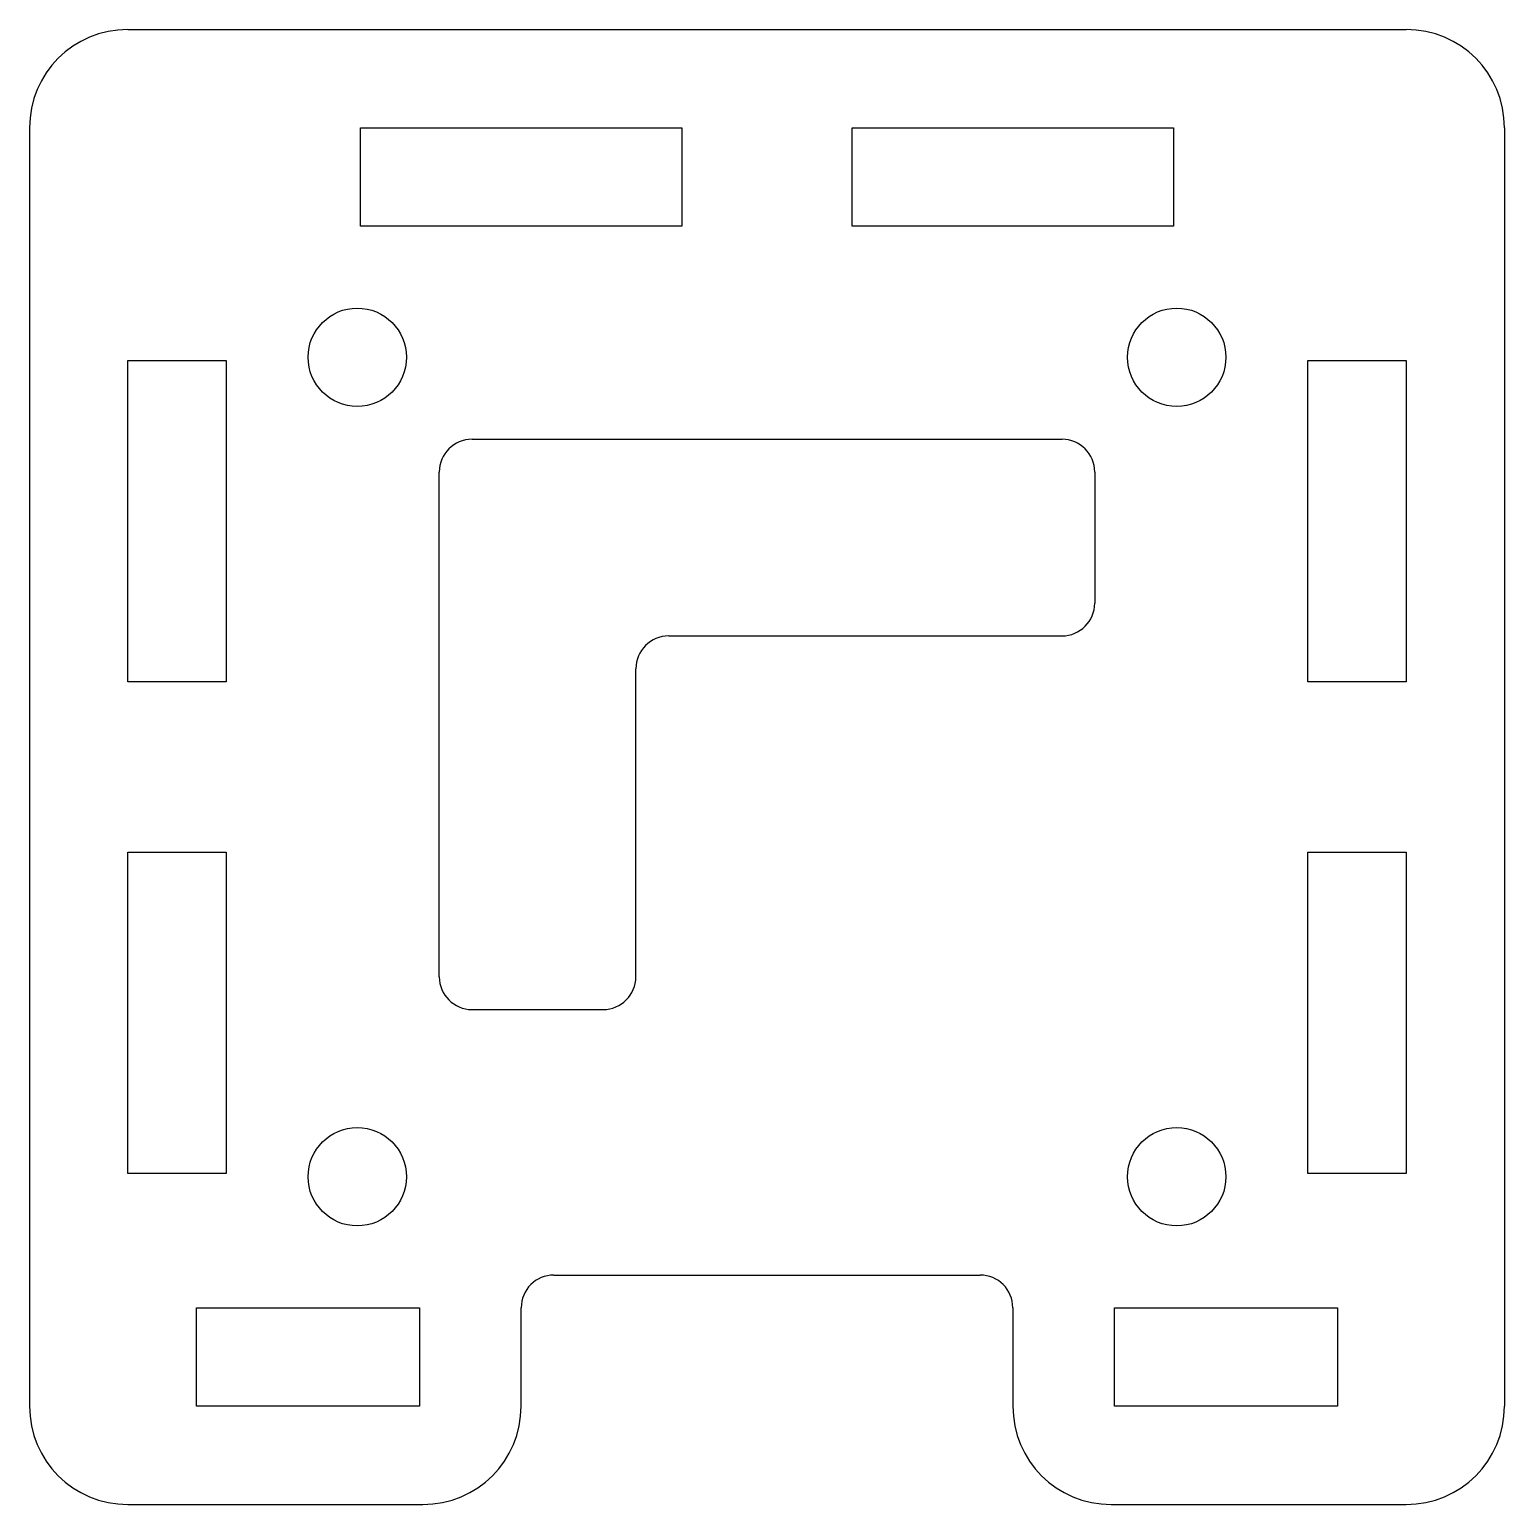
# Model space of a CAD drawing. Extents: x 0 to 45, y -6 to 39.
import ezdxf

# ---------------------------------------------------------------- set-up
doc = ezdxf.new("R2010")
doc.units = 0
doc.layers.get('0').update_dxf_attribs({"linetype": 'continuous'})

# ---------------------------------------------------------------- blocks, each defined once
blk = doc.blocks.new('FILLET')
at = {"color": 0}
for p, q in [((3, 39), (42, 39)), ((0, 36), (0, -3)), ((10.1, 36), (19.9, 36)), ((10.1, 33), (10.1, 36)), ((19.9, 36), (19.9, 33)), ((25.1, 36), (34.9, 36)), ((25.1, 33), (25.1, 36)), ((34.9, 36), (34.9, 33)), ((45, 36), (45, -3)), ((19.9, 33), (10.1, 33)), ((34.9, 33), (25.1, 33)), ((3, 28.9), (6, 28.9)), ((3, 19.1), (3, 28.9)), ((6, 28.9), (6, 19.1)), ((39, 28.9), (42, 28.9)), ((39, 19.1), (39, 28.9)), ((42, 28.9), (42, 19.1)), ((13.5, 26.5), (31.5, 26.5)), ((12.5, 10.1), (12.5, 25.5)), ((32.5, 25.5), (32.5, 21.5)), ((19.5, 20.5), (31.5, 20.5)), ((18.5, 10.1), (18.5, 19.5)), ((6, 19.1), (3, 19.1)), ((42, 19.1), (39, 19.1)), ((3, 13.9), (6, 13.9)), ((3, 4.1), (3, 13.9)), ((6, 13.9), (6, 4.1)), ((39, 13.9), (42, 13.9)), ((39, 4.1), (39, 13.9)), ((42, 13.9), (42, 4.1)), ((13.5, 9.1), (17.5, 9.1)), ((6, 4.1), (3, 4.1)), ((42, 4.1), (39, 4.1)), ((16, 1), (29, 1)), ((5.1, -3), (5.1, 0)), ((15, -3), (15, 0)), ((30, 0), (30, -3)), ((33.1, 0), (39.9, 0)), ((33.1, -3), (33.1, 0)), ((39.9, 0), (39.9, -3)), ((5.1, 0), (11.9, 0)), ((11.9, 0), (11.9, -3)), ((11.9, -3), (5.1, -3)), ((39.9, -3), (33.1, -3)), ((3, -6), (12, -6)), ((33, -6), (42, -6))]:
    blk.add_line(p, q, dxfattribs=at)
for centre in [(10, 29), (35, 29), (10, 4), (35, 4)]:
    blk.add_circle(centre, 1.5, dxfattribs=at)
for centre, radius, start, end in [((3, 36), 3, 90, -180), ((42, 36), 3, 0, 90), ((13.5, 25.5), 1, 90, 180), ((31.5, 25.5), 1, 0, 90), ((31.5, 21.5), 1, -90, 0), ((19.5, 19.5), 1, 90, -180), ((13.5, 10.1), 1, 180, -90), ((17.5, 10.1), 1, -90, 0), ((16, 0), 1, 90, 180), ((29, 0), 1, 0, 90), ((3, -3), 3, 180, -90), ((12, -3), 3, -90, 0), ((33, -3), 3, 180, -90), ((42, -3), 3, -90, 0)]:
    blk.add_arc(centre, radius, start, end, dxfattribs=at)

msp = doc.modelspace()

# ---------------------------------------------------------------- block references
at = {"color": 0}
msp.add_blockref('FILLET', (0, 0), dxfattribs=at)

doc.saveas('drawing.dxf')
